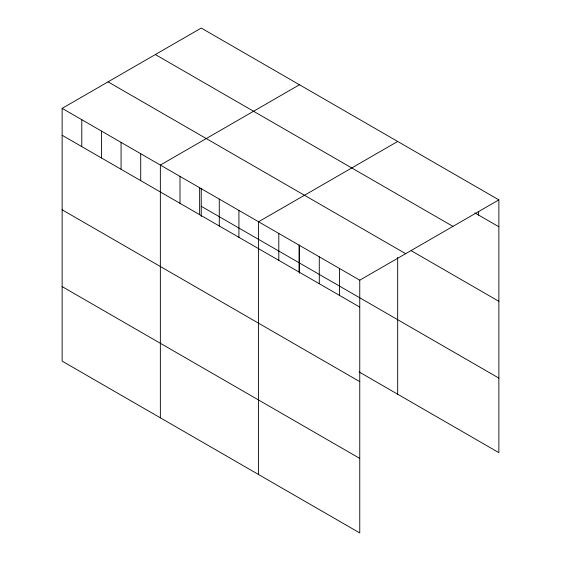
<?xml version="1.0" encoding="UTF-8"?>
<svg xmlns="http://www.w3.org/2000/svg" width="561" height="561" viewBox="0 0 561 561"><rect width="100%" height="100%" fill="white"/><g stroke="black" fill="none" stroke-linecap="round" stroke-linejoin="round"><path stroke-width="0.84" d="M62.138 108.364L359.755 280.184L359.755 532.95L62.138 361.123L62.138 108.364L201.245 28.05L498.862 199.877L498.862 452.636L359.138 371.971M299.462 84.753L160.355 165.067L160.355 417.826M397.672 141.456L258.565 221.763L258.565 474.529M359.755 280.184L498.862 199.877M474.872 212.935L498.862 226.777M155.341 54.55L452.951 226.378M411.164 250.683L498.862 301.313M108.049 81.857L405.659 253.684M201.245 206.28L498.862 378.107M62.138 135.271L359.755 307.091M62.138 209.8L359.755 381.627M62.138 286.594L359.755 458.414M478.624 211.623L478.624 215.094M397.672 257.401L397.672 394.215M339.517 268.502L339.517 295.409M319.279 256.819L319.279 283.726M299.462 245.066L299.462 273.263M299.041 245.136L299.041 272.043M278.803 233.453L278.803 260.353M238.923 210.424L238.923 237.331M219.281 199.085L219.281 225.992M201.245 188.363L201.245 216.56M199.639 187.746L199.639 214.653M179.997 176.406L179.997 203.313M140.713 153.721L140.713 180.628M121.071 142.382L121.071 169.289M101.429 131.043L101.429 157.95M81.78 119.703L81.78 146.61"/></g></svg>
